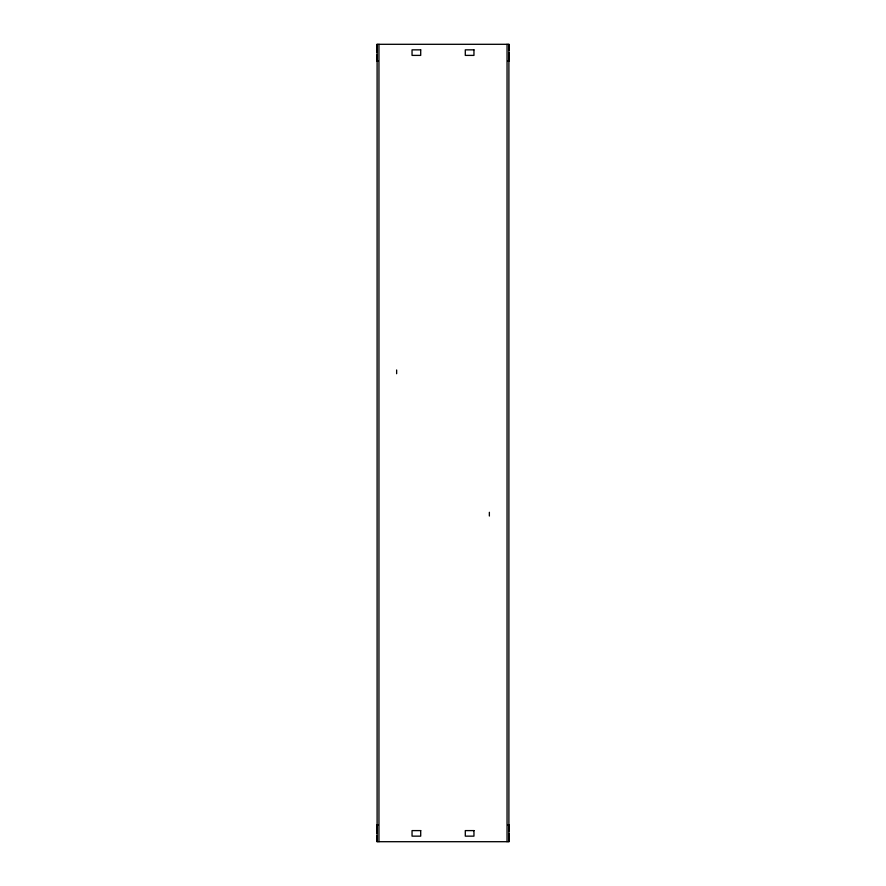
<?xml version="1.0" encoding="UTF-8"?>
<svg xmlns="http://www.w3.org/2000/svg" width="886" height="886" viewBox="0 0 886 886"><rect width="100%" height="100%" fill="white"/><g stroke="black" fill="none" stroke-linecap="round" stroke-linejoin="round"><path stroke-width="1.33" d="M377.104 44.3L377.104 841.7L508.896 841.7L508.896 44.3L377.104 44.3L377.104 52.617M377.104 833.383L377.115 825.054L378.256 825.032M507.744 60.968L508.896 60.946L508.896 52.617M508.896 833.383L508.885 841.7M377.104 54.699L377.115 60.946L377.923 60.946M508.077 60.946L508.896 60.946M377.104 825.054L377.923 825.054M508.077 825.054L508.896 825.054L508.896 831.301M377.104 60.946L378.256 60.968M507.744 825.032L508.896 825.054M508.885 44.3L508.896 50.535M377.104 835.465L377.115 841.7M507.047 44.3L507.047 841.7M489.36 512.285L489.36 516.029M396.64 369.971L396.64 373.715M378.953 44.3L378.953 841.7M420.706 49.849L412.045 49.849L412.045 55.397L420.706 55.397L420.706 49.849M473.955 49.849L465.294 49.849L465.294 55.397L473.955 55.397L473.955 49.849M420.706 830.603L412.045 830.603L412.045 836.151L420.706 836.151L420.706 830.603M473.955 830.603L465.294 830.603L465.294 836.151L473.955 836.151L473.955 830.603"/></g></svg>
